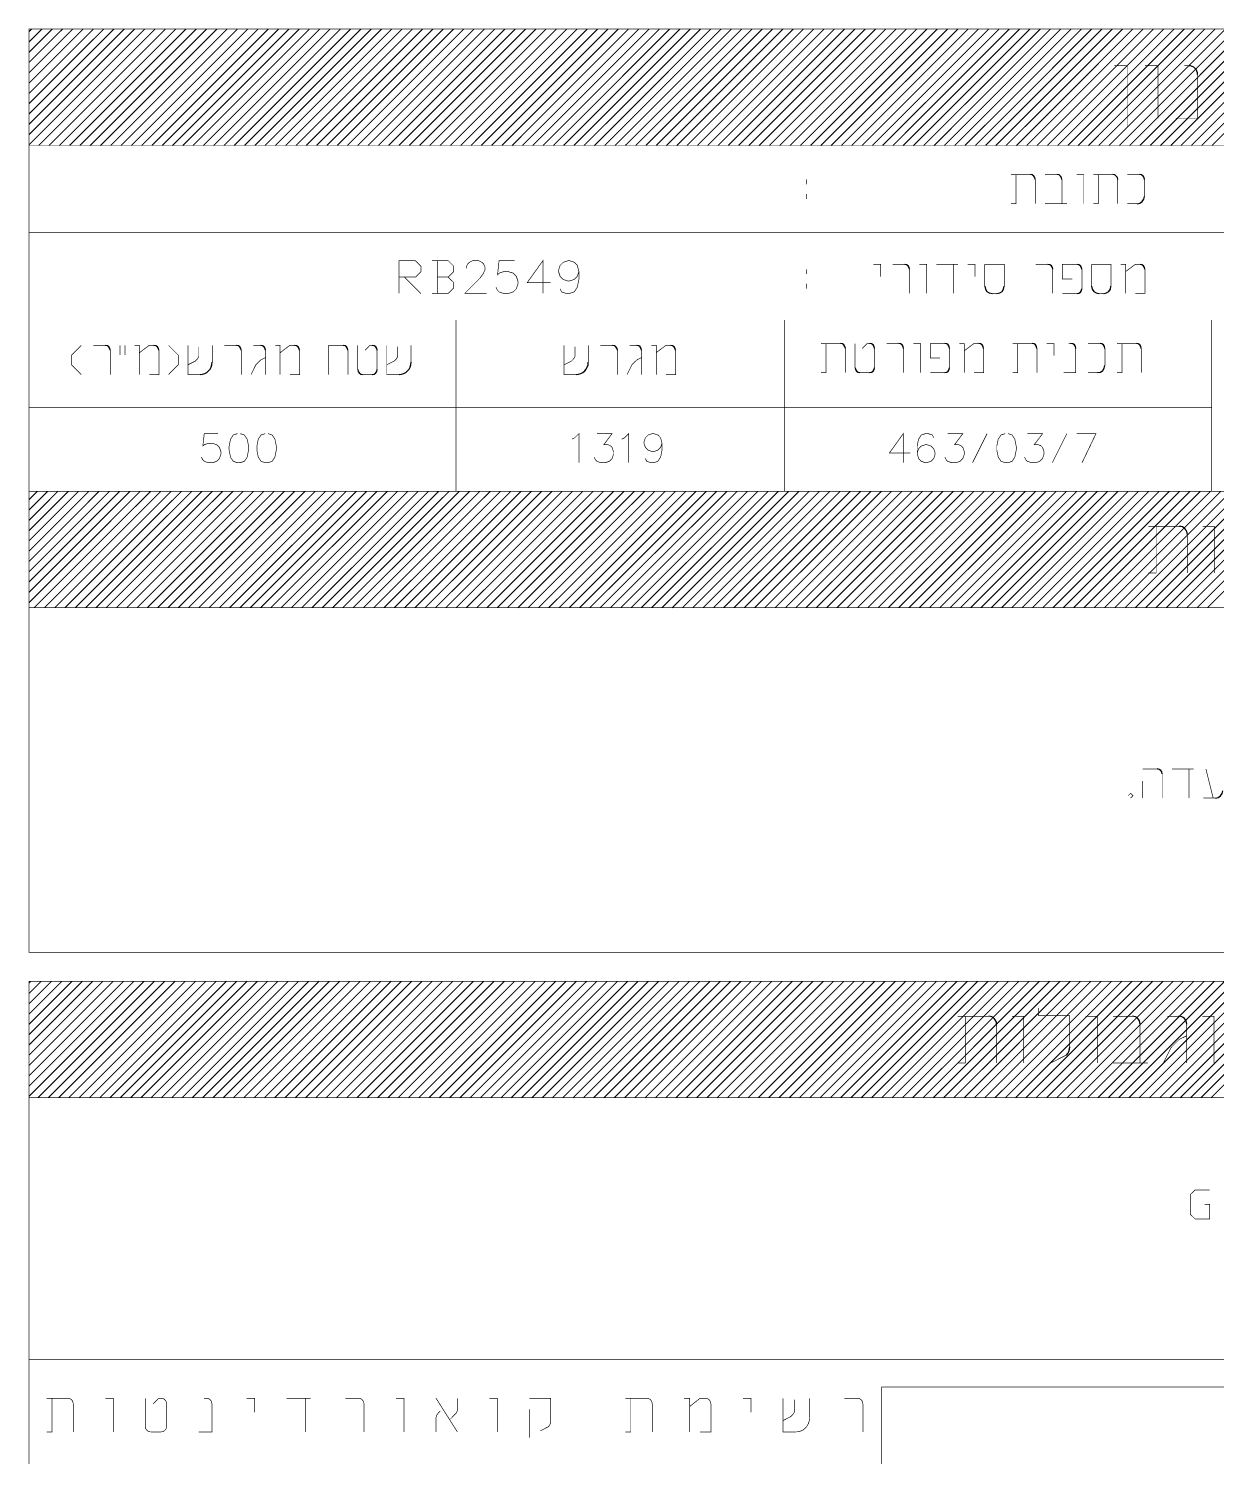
# Model space of a CAD drawing. Extents: x 489 to 720, y 1028 to 1176.
# Drawn here: x 675.02 to 695.45, y 1151.23 to 1175.79 of the extents above; entities that cross this region are included whole.
import ezdxf

# ---------------------------------------------------------------- set-up
doc = ezdxf.new("R2010")
doc.units = 0
doc.header["$MEASUREMENT"] = 0
doc.layers.add('1211', color=7, linetype='Continuous')
doc.layers.add('M1280', color=7, linetype='Continuous')

msp = doc.modelspace()

# ---------------------------------------------------------------- linework, layer by layer
at = {"color": 250, "linetype": 'Continuous', "ltscale": 0.045455, "const_width": 0.0112}
for points in [[(693.691, 1175.154), (693.917, 1175.154), (693.917, 1174.099)], [(694.218, 1175.154), (694.444, 1175.154), (694.444, 1174.251)], [(694.971, 1175.154), (694.896, 1175.154)], [(694.745, 1174.251), (695.122, 1174.251), (695.122, 1175.003)], [(681.388, 1171.235), (681.388, 1171.799), (681.671, 1171.799), (681.766, 1171.705), (681.766, 1171.611), (681.671, 1171.516), (681.388, 1171.516), (681.483, 1171.516), (681.766, 1171.235)], [(681.954, 1171.235), (682.236, 1171.235), (682.33, 1171.329), (682.33, 1171.423), (682.236, 1171.516), (682.047, 1171.516), (682.236, 1171.516), (682.33, 1171.611), (682.33, 1171.705), (682.236, 1171.799), (681.954, 1171.799), (682.047, 1171.799), (682.047, 1171.235)], [(682.545, 1171.665), (682.545, 1171.691), (682.572, 1171.746), (682.6, 1171.772), (682.653, 1171.799), (682.761, 1171.799), (682.815, 1171.772), (682.842, 1171.746), (682.868, 1171.691), (682.868, 1171.638), (682.842, 1171.585), (682.787, 1171.504), (682.519, 1171.235), (682.895, 1171.235)], [(683.379, 1171.799), (683.11, 1171.799), (683.084, 1171.557), (683.11, 1171.585), (683.191, 1171.611), (683.271, 1171.611), (683.353, 1171.585), (683.407, 1171.53), (683.434, 1171.449), (683.434, 1171.396), (683.407, 1171.315), (683.353, 1171.262), (683.271, 1171.235), (683.191, 1171.235), (683.11, 1171.262), (683.084, 1171.288), (683.057, 1171.343)], [(683.863, 1171.235), (683.863, 1171.799), (683.595, 1171.423), (683.999, 1171.423)], [(684.483, 1171.611), (684.455, 1171.53), (684.402, 1171.477), (684.321, 1171.449), (684.294, 1171.449), (684.213, 1171.477), (684.16, 1171.53), (684.133, 1171.611), (684.133, 1171.638), (684.16, 1171.719), (684.213, 1171.772), (684.294, 1171.799), (684.321, 1171.799), (684.402, 1171.772), (684.455, 1171.719), (684.483, 1171.611), (684.483, 1171.477), (684.455, 1171.343), (684.402, 1171.262), (684.321, 1171.235), (684.267, 1171.235), (684.186, 1171.262), (684.16, 1171.315)], [(678.278, 1168.824), (678.04, 1168.824), (678.016, 1168.611), (678.04, 1168.634), (678.111, 1168.657), (678.183, 1168.657), (678.254, 1168.634), (678.302, 1168.587), (678.326, 1168.515), (678.326, 1168.468), (678.302, 1168.396), (678.254, 1168.348), (678.183, 1168.324), (678.111, 1168.324), (678.04, 1168.348), (678.016, 1168.372), (677.992, 1168.42)], [(678.611, 1168.824), (678.54, 1168.801), (678.492, 1168.729), (678.468, 1168.611), (678.468, 1168.539), (678.492, 1168.42), (678.54, 1168.348), (678.611, 1168.324), (678.659, 1168.324), (678.73, 1168.348), (678.778, 1168.42), (678.802, 1168.539), (678.802, 1168.611), (678.778, 1168.729), (678.73, 1168.801), (678.659, 1168.824)], [(679.088, 1168.824), (679.017, 1168.801), (678.969, 1168.729), (678.945, 1168.611), (678.945, 1168.539), (678.969, 1168.42), (679.017, 1168.348), (679.088, 1168.324), (679.136, 1168.324), (679.208, 1168.348), (679.255, 1168.42), (679.279, 1168.539), (679.279, 1168.611), (679.255, 1168.729), (679.208, 1168.801), (679.136, 1168.824)], [(684.363, 1168.729), (684.411, 1168.753), (684.483, 1168.824), (684.483, 1168.324)], [(684.792, 1168.824), (685.054, 1168.824), (684.911, 1168.634), (684.983, 1168.634), (685.03, 1168.611), (685.054, 1168.587), (685.078, 1168.515), (685.078, 1168.468), (685.054, 1168.396), (685.007, 1168.348), (684.935, 1168.324), (684.863, 1168.324), (684.792, 1168.348), (684.768, 1168.372), (684.744, 1168.42)], [(685.221, 1168.729), (685.269, 1168.753), (685.341, 1168.824), (685.341, 1168.324)], [(685.912, 1168.657), (685.888, 1168.587), (685.841, 1168.539), (685.769, 1168.515), (685.745, 1168.515), (685.674, 1168.539), (685.626, 1168.587), (685.602, 1168.657), (685.602, 1168.681), (685.626, 1168.753), (685.674, 1168.801), (685.745, 1168.824), (685.769, 1168.824), (685.841, 1168.801), (685.888, 1168.753), (685.912, 1168.657), (685.912, 1168.539), (685.888, 1168.42), (685.841, 1168.348), (685.769, 1168.324), (685.721, 1168.324), (685.65, 1168.348), (685.626, 1168.396)], [(690.061, 1168.324), (690.061, 1168.824), (689.822, 1168.491), (690.18, 1168.491)], [(690.585, 1168.753), (690.561, 1168.801), (690.49, 1168.824), (690.442, 1168.824), (690.371, 1168.801), (690.324, 1168.729), (690.3, 1168.611), (690.3, 1168.491), (690.324, 1168.396), (690.371, 1168.348), (690.442, 1168.324), (690.466, 1168.324), (690.537, 1168.348), (690.585, 1168.396), (690.609, 1168.468), (690.609, 1168.491), (690.585, 1168.563), (690.537, 1168.611), (690.466, 1168.634), (690.442, 1168.634), (690.371, 1168.611), (690.324, 1168.563), (690.3, 1168.491)], [(690.824, 1168.824), (691.086, 1168.824), (690.943, 1168.634), (691.015, 1168.634), (691.062, 1168.611), (691.086, 1168.587), (691.11, 1168.515), (691.11, 1168.468), (691.086, 1168.396), (691.038, 1168.348), (690.967, 1168.324), (690.895, 1168.324), (690.824, 1168.348), (690.8, 1168.372), (690.776, 1168.42)], [(691.253, 1168.324), (691.503, 1168.824)], [(691.813, 1168.824), (691.742, 1168.801), (691.694, 1168.729), (691.67, 1168.611), (691.67, 1168.539), (691.694, 1168.42), (691.742, 1168.348), (691.813, 1168.324), (691.861, 1168.324), (691.932, 1168.348), (691.979, 1168.42), (692.003, 1168.539), (692.003, 1168.611), (691.979, 1168.729), (691.932, 1168.801), (691.861, 1168.824)], [(692.194, 1168.824), (692.457, 1168.824), (692.313, 1168.634), (692.385, 1168.634), (692.433, 1168.611), (692.457, 1168.587), (692.48, 1168.515), (692.48, 1168.468), (692.457, 1168.396), (692.409, 1168.348), (692.337, 1168.324), (692.266, 1168.324), (692.194, 1168.348), (692.17, 1168.372), (692.146, 1168.42)], [(692.624, 1168.324), (692.874, 1168.824)], [(693.041, 1168.824), (693.375, 1168.824), (693.136, 1168.324)]]:
    msp.add_lwpolyline(points, dxfattribs=at)
at = {"color": 250, "linetype": 'Continuous', "ltscale": 0.045455}
msp.add_arc((694.971, 1175.003), 0.15, 0.0055, 90, dxfattribs=at)
at = {"layer": '1211', "color": 7, "linetype": 'Continuous', "ltscale": 0.045455, "const_width": 0.0112}
for points in [[(675.695, 1152.23), (675.328, 1152.23)], [(675.42, 1152.23), (675.42, 1151.651), (675.328, 1151.651)], [(675.786, 1152.134), (675.786, 1152.14), (675.785, 1152.147), (675.784, 1152.154), (675.782, 1152.16), (675.78, 1152.167), (675.778, 1152.173), (675.775, 1152.179), (675.772, 1152.185), (675.768, 1152.191), (675.764, 1152.196), (675.759, 1152.201), (675.755, 1152.206), (675.75, 1152.21), (675.744, 1152.214), (675.739, 1152.217), (675.733, 1152.22), (675.727, 1152.223), (675.721, 1152.225), (675.715, 1152.227), (675.708, 1152.228), (675.702, 1152.229), (675.695, 1152.229)], [(675.787, 1151.651), (675.787, 1152.134)], [(676.337, 1152.23), (676.475, 1152.23), (676.475, 1151.651)], [(677.026, 1152.23), (677.026, 1151.747)], [(677.301, 1152.23), (677.255, 1152.23), (677.163, 1152.134)], [(677.392, 1152.134), (677.392, 1152.14), (677.391, 1152.147), (677.39, 1152.154), (677.388, 1152.16), (677.386, 1152.167), (677.384, 1152.173), (677.381, 1152.179), (677.377, 1152.185), (677.374, 1152.191), (677.37, 1152.196), (677.365, 1152.201), (677.36, 1152.206), (677.355, 1152.21), (677.35, 1152.214), (677.344, 1152.217), (677.339, 1152.22), (677.333, 1152.223), (677.326, 1152.225), (677.32, 1152.227), (677.314, 1152.228), (677.307, 1152.229), (677.301, 1152.229)], [(677.393, 1151.747), (677.393, 1152.134)], [(677.943, 1151.651), (678.172, 1151.651), (678.172, 1152.134)], [(678.08, 1152.23), (678.035, 1152.23)], [(678.171, 1152.134), (678.171, 1152.14), (678.17, 1152.147), (678.169, 1152.154), (678.168, 1152.16), (678.166, 1152.167), (678.163, 1152.173), (678.16, 1152.179), (678.157, 1152.185), (678.153, 1152.191), (678.149, 1152.196), (678.145, 1152.201), (678.14, 1152.206), (678.135, 1152.21), (678.13, 1152.214), (678.124, 1152.217), (678.118, 1152.22), (678.112, 1152.223), (678.106, 1152.225), (678.1, 1152.227), (678.093, 1152.228), (678.087, 1152.229), (678.08, 1152.229)], [(678.769, 1152.23), (678.907, 1152.23), (678.907, 1151.989)], [(679.457, 1152.23), (679.87, 1152.23)], [(679.778, 1152.23), (679.778, 1151.651)], [(680.695, 1152.23), (680.467, 1152.23)], [(680.786, 1152.134), (680.786, 1152.14), (680.785, 1152.147), (680.784, 1152.154), (680.782, 1152.16), (680.78, 1152.167), (680.778, 1152.173), (680.775, 1152.179), (680.772, 1152.185), (680.768, 1152.191), (680.764, 1152.196), (680.759, 1152.201), (680.755, 1152.206), (680.75, 1152.21), (680.744, 1152.214), (680.739, 1152.217), (680.733, 1152.22), (680.727, 1152.223), (680.721, 1152.225), (680.715, 1152.227), (680.708, 1152.228), (680.702, 1152.229), (680.695, 1152.229)], [(680.787, 1151.651), (680.787, 1152.134)], [(681.338, 1152.23), (681.476, 1152.23), (681.476, 1151.651)], [(682.026, 1152.23), (682.393, 1151.651)], [(682.393, 1152.037), (682.393, 1152.23)], [(682.944, 1152.23), (683.082, 1152.23), (683.082, 1151.651)], [(683.999, 1151.844), (683.999, 1152.23), (683.632, 1152.23)], [(685.651, 1152.23), (685.284, 1152.23)], [(685.376, 1152.23), (685.376, 1151.651), (685.284, 1151.651)], [(685.742, 1152.134), (685.742, 1152.14), (685.741, 1152.147), (685.74, 1152.154), (685.738, 1152.16), (685.736, 1152.167), (685.734, 1152.173), (685.731, 1152.179), (685.727, 1152.185), (685.724, 1152.191), (685.72, 1152.196), (685.715, 1152.201), (685.71, 1152.206), (685.705, 1152.21), (685.7, 1152.214), (685.694, 1152.217), (685.689, 1152.22), (685.683, 1152.223), (685.676, 1152.225), (685.67, 1152.227), (685.664, 1152.228), (685.657, 1152.229), (685.651, 1152.229)], [(685.743, 1151.651), (685.743, 1152.134)], [(686.293, 1152.23), (686.385, 1152.23), (686.385, 1151.651)], [(686.66, 1152.23), (686.568, 1152.23), (686.385, 1152.086)], [(686.568, 1151.651), (686.752, 1151.651), (686.752, 1152.134)], [(686.751, 1152.134), (686.751, 1152.14), (686.75, 1152.147), (686.749, 1152.154), (686.747, 1152.16), (686.745, 1152.167), (686.743, 1152.173), (686.74, 1152.179), (686.736, 1152.185), (686.733, 1152.191), (686.729, 1152.196), (686.724, 1152.201), (686.719, 1152.206), (686.714, 1152.21), (686.709, 1152.214), (686.704, 1152.217), (686.698, 1152.22), (686.692, 1152.223), (686.686, 1152.225), (686.679, 1152.227), (686.673, 1152.228), (686.666, 1152.229), (686.66, 1152.229)], [(687.302, 1152.23), (687.44, 1152.23), (687.44, 1151.989)], [(687.991, 1152.23), (687.991, 1151.651), (688.22, 1151.651)], [(687.991, 1151.844), (688.128, 1151.916), (688.174, 1151.965), (688.196, 1152.013), (688.196, 1152.206)], [(688.45, 1151.893), (688.45, 1152.23)], [(689.275, 1152.23), (689.045, 1152.23)], [(689.366, 1152.134), (689.365, 1152.14), (689.365, 1152.147), (689.364, 1152.154), (689.362, 1152.16), (689.36, 1152.167), (689.357, 1152.173), (689.355, 1152.179), (689.351, 1152.185), (689.348, 1152.191), (689.343, 1152.196), (689.339, 1152.201), (689.334, 1152.206), (689.329, 1152.21), (689.324, 1152.214), (689.318, 1152.217), (689.313, 1152.22), (689.307, 1152.223), (689.3, 1152.225), (689.294, 1152.227), (689.288, 1152.228), (689.281, 1152.229), (689.275, 1152.229)], [(689.367, 1151.651), (689.367, 1152.134)], [(682.026, 1151.893), (682.026, 1151.651)], [(682.054, 1151.96), (682.049, 1151.955), (682.045, 1151.95), (682.041, 1151.944), (682.038, 1151.938), (682.035, 1151.932), (682.033, 1151.926), (682.031, 1151.92), (682.029, 1151.913), (682.028, 1151.906), (682.027, 1151.899), (682.027, 1151.893)], [(682.054, 1151.96), (682.049, 1151.955), (682.045, 1151.95), (682.041, 1151.944), (682.038, 1151.938), (682.035, 1151.932), (682.033, 1151.926), (682.031, 1151.92), (682.029, 1151.913), (682.028, 1151.906), (682.027, 1151.899), (682.027, 1151.893)], [(682.099, 1152.009), (682.053, 1151.961)], [(682.275, 1151.872), (682.367, 1151.969)], [(682.366, 1151.969), (682.371, 1151.974), (682.375, 1151.98), (682.378, 1151.985), (682.382, 1151.991), (682.385, 1151.997), (682.387, 1152.004), (682.389, 1152.01), (682.391, 1152.017), (682.392, 1152.023), (682.393, 1152.03), (682.393, 1152.037)], [(682.366, 1151.969), (682.371, 1151.974), (682.375, 1151.98), (682.378, 1151.985), (682.382, 1151.991), (682.385, 1151.997), (682.387, 1152.004), (682.389, 1152.01), (682.391, 1152.017), (682.392, 1152.023), (682.393, 1152.03), (682.393, 1152.037)], [(683.632, 1151.554), (683.632, 1152.037)], [(683.958, 1151.742), (683.965, 1151.749), (683.971, 1151.757), (683.977, 1151.766), (683.982, 1151.775), (683.986, 1151.784), (683.99, 1151.793), (683.993, 1151.803), (683.995, 1151.813), (683.997, 1151.823), (683.998, 1151.833), (683.999, 1151.844)], [(683.958, 1151.742), (683.965, 1151.749), (683.971, 1151.757), (683.977, 1151.766), (683.982, 1151.775), (683.986, 1151.784), (683.99, 1151.793), (683.993, 1151.803), (683.995, 1151.813), (683.997, 1151.823), (683.998, 1151.833), (683.999, 1151.844)], [(688.22, 1151.652), (688.236, 1151.652), (688.253, 1151.654), (688.269, 1151.657), (688.285, 1151.661), (688.3, 1151.667), (688.315, 1151.673), (688.33, 1151.681), (688.344, 1151.69), (688.357, 1151.7), (688.37, 1151.711), (688.382, 1151.722), (688.393, 1151.735), (688.403, 1151.748), (688.412, 1151.762), (688.421, 1151.777), (688.428, 1151.793), (688.434, 1151.808), (688.439, 1151.825), (688.443, 1151.841), (688.446, 1151.858), (688.448, 1151.875), (688.449, 1151.893)], [(677.026, 1151.747), (677.026, 1151.74), (677.027, 1151.734), (677.028, 1151.727), (677.03, 1151.72), (677.032, 1151.714), (677.034, 1151.708), (677.037, 1151.701), (677.04, 1151.696), (677.044, 1151.69), (677.048, 1151.685), (677.053, 1151.68), (677.057, 1151.675), (677.062, 1151.671), (677.068, 1151.667), (677.073, 1151.663), (677.079, 1151.66), (677.085, 1151.658), (677.091, 1151.656), (677.097, 1151.654), (677.104, 1151.653), (677.11, 1151.652), (677.117, 1151.652)], [(677.117, 1151.651), (677.301, 1151.651)], [(677.301, 1151.652), (677.307, 1151.652), (677.314, 1151.653), (677.32, 1151.654), (677.326, 1151.656), (677.333, 1151.658), (677.339, 1151.66), (677.344, 1151.663), (677.35, 1151.667), (677.355, 1151.671), (677.36, 1151.675), (677.365, 1151.68), (677.37, 1151.685), (677.374, 1151.69), (677.377, 1151.696), (677.381, 1151.701), (677.384, 1151.708), (677.386, 1151.714), (677.388, 1151.72), (677.39, 1151.727), (677.391, 1151.734), (677.392, 1151.74), (677.392, 1151.747)], [(683.821, 1151.669), (683.959, 1151.741)]]:
    msp.add_lwpolyline(points, dxfattribs=at)
at = {"layer": 'M1280', "color": 8, "linetype": 'Continuous', "ltscale": 0.045455, "const_width": 0.0182}
for points in [[(675.028, 1175.74), (675.071, 1175.784)], [(675.028, 1175.563), (675.249, 1175.784)], [(675.028, 1175.386), (675.426, 1175.784)], [(675.028, 1175.21), (675.603, 1175.784)], [(675.028, 1175.032), (675.779, 1175.784)], [(675.028, 1174.855), (675.957, 1175.784)], [(675.028, 1174.678), (676.134, 1175.784)], [(675.028, 1174.502), (676.311, 1175.784)], [(675.028, 1174.324), (676.487, 1175.784)], [(675.028, 1174.147), (676.665, 1175.784)], [(675.028, 1173.97), (676.842, 1175.784)], [(675.028, 1173.794), (677.018, 1175.784)], [(675.193, 1173.781), (677.195, 1175.784)], [(675.37, 1173.781), (677.372, 1175.784)], [(675.547, 1173.781), (677.55, 1175.784)], [(675.724, 1173.781), (677.726, 1175.784)], [(675.901, 1173.781), (677.903, 1175.784)], [(676.078, 1173.781), (678.08, 1175.784)], [(676.255, 1173.781), (678.258, 1175.784)], [(676.432, 1173.781), (678.434, 1175.784)], [(676.609, 1173.781), (678.611, 1175.784)], [(676.786, 1173.781), (678.788, 1175.784)], [(676.963, 1173.781), (678.966, 1175.784)], [(677.14, 1173.781), (679.142, 1175.784)], [(677.317, 1173.781), (679.319, 1175.784)], [(677.494, 1173.781), (679.496, 1175.784)], [(677.671, 1173.781), (679.674, 1175.784)], [(677.847, 1173.781), (679.85, 1175.784)], [(678.025, 1173.781), (680.027, 1175.784)], [(678.202, 1173.781), (680.204, 1175.784)], [(678.379, 1173.781), (680.382, 1175.784)], [(678.555, 1173.781), (680.558, 1175.784)], [(678.733, 1173.781), (680.735, 1175.784)], [(678.91, 1173.781), (680.912, 1175.784)], [(679.086, 1173.781), (681.09, 1175.784)], [(679.263, 1173.781), (681.266, 1175.784)], [(679.441, 1173.781), (681.443, 1175.784)], [(679.618, 1173.781), (681.62, 1175.784)], [(679.794, 1173.781), (681.796, 1175.784)], [(679.971, 1173.781), (681.974, 1175.784)], [(680.149, 1173.781), (682.151, 1175.784)], [(680.326, 1173.781), (682.328, 1175.784)], [(680.502, 1173.781), (682.504, 1175.784)], [(680.679, 1173.781), (682.682, 1175.784)], [(680.857, 1173.781), (682.859, 1175.784)], [(681.034, 1173.781), (683.036, 1175.784)], [(681.21, 1173.781), (683.212, 1175.784)], [(681.387, 1173.781), (683.39, 1175.784)], [(681.565, 1173.781), (683.567, 1175.784)], [(681.742, 1173.781), (683.744, 1175.784)], [(681.918, 1173.781), (683.92, 1175.784)], [(682.095, 1173.781), (684.097, 1175.784)], [(682.272, 1173.781), (684.275, 1175.784)], [(682.45, 1173.781), (684.452, 1175.784)], [(682.626, 1173.781), (684.628, 1175.784)], [(682.803, 1173.781), (684.805, 1175.784)], [(682.98, 1173.781), (684.983, 1175.784)], [(683.158, 1173.781), (685.16, 1175.784)], [(683.334, 1173.781), (685.336, 1175.784)], [(683.511, 1173.781), (685.513, 1175.784)], [(683.688, 1173.781), (685.691, 1175.784)], [(683.865, 1173.781), (685.868, 1175.784)], [(684.042, 1173.781), (686.044, 1175.784)], [(684.219, 1173.781), (686.221, 1175.784)], [(684.396, 1173.781), (686.399, 1175.784)], [(684.572, 1173.781), (686.575, 1175.784)], [(684.75, 1173.781), (686.752, 1175.784)], [(684.927, 1173.781), (686.929, 1175.784)], [(685.104, 1173.781), (687.107, 1175.784)], [(685.28, 1173.781), (687.283, 1175.784)], [(685.458, 1173.781), (687.46, 1175.784)], [(685.635, 1173.781), (687.637, 1175.784)], [(685.812, 1173.781), (687.815, 1175.784)], [(685.988, 1173.781), (687.991, 1175.784)], [(686.166, 1173.781), (688.168, 1175.784)], [(686.343, 1173.781), (688.345, 1175.784)], [(686.52, 1173.781), (688.522, 1175.784)], [(686.696, 1173.781), (688.699, 1175.784)], [(686.874, 1173.781), (688.876, 1175.784)], [(687.051, 1173.781), (689.053, 1175.784)], [(687.228, 1173.781), (689.23, 1175.784)], [(687.404, 1173.781), (689.407, 1175.784)], [(687.582, 1173.781), (689.584, 1175.784)], [(687.759, 1173.781), (689.761, 1175.784)], [(687.936, 1173.781), (689.938, 1175.784)], [(688.112, 1173.781), (690.115, 1175.784)], [(688.29, 1173.781), (690.292, 1175.784)], [(688.467, 1173.781), (690.469, 1175.784)], [(688.643, 1173.781), (690.645, 1175.784)], [(688.82, 1173.781), (690.822, 1175.784)], [(688.997, 1173.781), (691, 1175.784)], [(689.175, 1173.781), (691.177, 1175.784)], [(689.351, 1173.781), (691.353, 1175.784)], [(689.528, 1173.781), (691.53, 1175.784)], [(689.705, 1173.781), (691.708, 1175.784)], [(689.883, 1173.781), (691.885, 1175.784)], [(690.059, 1173.781), (692.061, 1175.784)], [(690.236, 1173.781), (692.238, 1175.784)], [(690.413, 1173.781), (692.416, 1175.784)], [(690.591, 1173.781), (692.593, 1175.784)], [(690.767, 1173.781), (692.769, 1175.784)], [(690.944, 1173.781), (692.946, 1175.784)], [(691.121, 1173.781), (693.124, 1175.784)], [(691.299, 1173.781), (693.301, 1175.784)], [(691.475, 1173.781), (693.477, 1175.784)], [(691.652, 1173.781), (693.654, 1175.784)], [(691.829, 1173.781), (693.832, 1175.784)], [(692.007, 1173.781), (694.009, 1175.784)], [(692.183, 1173.781), (694.185, 1175.784)], [(692.36, 1173.781), (694.362, 1175.784)], [(692.537, 1173.781), (694.54, 1175.784)], [(692.715, 1173.781), (694.717, 1175.784)], [(692.891, 1173.781), (694.893, 1175.784)], [(693.068, 1173.781), (695.07, 1175.784)], [(693.245, 1173.781), (695.247, 1175.784)], [(693.421, 1173.781), (695.424, 1175.784)], [(693.599, 1173.781), (695.601, 1175.784)], [(693.776, 1173.781), (695.778, 1175.784)], [(693.953, 1173.781), (695.955, 1175.784)], [(694.129, 1173.781), (696.132, 1175.784)], [(694.307, 1173.781), (696.309, 1175.784)], [(694.484, 1173.781), (696.486, 1175.784)], [(694.661, 1173.781), (696.663, 1175.784)], [(694.837, 1173.781), (696.84, 1175.784)], [(695.015, 1173.781), (697.017, 1175.784)], [(695.192, 1173.781), (697.194, 1175.784)], [(695.369, 1173.781), (697.371, 1175.784)], [(675.028, 1167.689), (675.169, 1167.83)], [(675.028, 1167.512), (675.346, 1167.83)], [(675.028, 1167.335), (675.522, 1167.83)], [(675.028, 1167.157), (675.7, 1167.83)], [(675.028, 1166.981), (675.877, 1167.83)], [(675.028, 1166.804), (676.054, 1167.83)], [(675.028, 1166.627), (676.23, 1167.83)], [(675.028, 1166.449), (676.408, 1167.83)], [(675.028, 1166.273), (676.585, 1167.83)], [(675.028, 1166.096), (676.762, 1167.83)], [(675.028, 1165.919), (676.938, 1167.83)], [(675.113, 1165.828), (677.116, 1167.83)], [(675.291, 1165.828), (677.293, 1167.83)], [(675.468, 1165.828), (677.47, 1167.83)], [(675.644, 1165.828), (677.646, 1167.83)], [(675.821, 1165.828), (677.824, 1167.83)], [(675.999, 1165.828), (678.001, 1167.83)], [(676.176, 1165.828), (678.178, 1167.83)], [(676.352, 1165.828), (678.354, 1167.83)], [(676.529, 1165.828), (678.532, 1167.83)], [(676.707, 1165.828), (678.709, 1167.83)], [(676.883, 1165.828), (678.885, 1167.83)], [(677.06, 1165.828), (679.062, 1167.83)], [(677.237, 1165.828), (679.24, 1167.83)], [(677.415, 1165.828), (679.417, 1167.83)], [(677.591, 1165.828), (679.593, 1167.83)], [(677.768, 1165.828), (679.77, 1167.83)], [(677.945, 1165.828), (679.947, 1167.83)], [(678.122, 1165.828), (680.125, 1167.83)], [(678.299, 1165.828), (680.301, 1167.83)], [(678.476, 1165.828), (680.478, 1167.83)], [(678.653, 1165.828), (680.655, 1167.83)], [(678.83, 1165.828), (680.833, 1167.83)], [(679.007, 1165.828), (681.009, 1167.83)], [(679.184, 1165.828), (681.186, 1167.83)], [(679.361, 1165.828), (681.363, 1167.83)], [(679.538, 1165.828), (681.541, 1167.83)], [(679.715, 1165.828), (681.717, 1167.83)], [(679.892, 1165.828), (681.894, 1167.83)], [(680.069, 1165.828), (682.071, 1167.83)], [(680.246, 1165.828), (682.249, 1167.83)], [(680.422, 1165.828), (682.425, 1167.83)], [(680.6, 1165.828), (682.602, 1167.83)], [(680.777, 1165.828), (682.779, 1167.83)], [(680.954, 1165.828), (682.957, 1167.83)], [(681.13, 1165.828), (683.133, 1167.83)], [(681.308, 1165.828), (683.31, 1167.83)], [(681.485, 1165.828), (683.487, 1167.83)], [(681.661, 1165.828), (683.663, 1167.83)], [(681.838, 1165.828), (683.841, 1167.83)], [(682.016, 1165.828), (684.018, 1167.83)], [(682.193, 1165.828), (684.195, 1167.83)], [(682.369, 1165.828), (684.371, 1167.83)], [(682.546, 1165.828), (684.549, 1167.83)], [(682.724, 1165.828), (684.726, 1167.83)], [(682.901, 1165.828), (684.903, 1167.83)], [(683.077, 1165.828), (685.079, 1167.83)], [(683.254, 1165.828), (685.257, 1167.83)], [(683.432, 1165.828), (685.434, 1167.83)], [(683.609, 1165.828), (685.611, 1167.83)], [(683.785, 1165.828), (685.787, 1167.83)], [(683.962, 1165.828), (685.965, 1167.83)], [(684.14, 1165.828), (686.142, 1167.83)], [(684.317, 1165.828), (686.319, 1167.83)], [(684.493, 1165.828), (686.495, 1167.83)], [(684.67, 1165.828), (686.672, 1167.83)], [(684.847, 1165.828), (686.85, 1167.83)], [(685.025, 1165.828), (687.027, 1167.83)], [(685.201, 1165.828), (687.203, 1167.83)], [(685.378, 1165.828), (687.38, 1167.83)], [(685.555, 1165.828), (687.558, 1167.83)], [(685.733, 1165.828), (687.735, 1167.83)], [(685.909, 1165.828), (687.911, 1167.83)], [(686.086, 1165.828), (688.088, 1167.83)], [(686.263, 1165.828), (688.266, 1167.83)], [(686.44, 1165.828), (688.442, 1167.83)], [(686.617, 1165.828), (688.619, 1167.83)], [(686.794, 1165.828), (688.796, 1167.83)], [(686.971, 1165.828), (688.974, 1167.83)], [(687.147, 1165.828), (689.15, 1167.83)], [(687.325, 1165.828), (689.327, 1167.83)], [(687.502, 1165.828), (689.504, 1167.83)], [(687.679, 1165.828), (689.682, 1167.83)], [(687.855, 1165.828), (689.858, 1167.83)], [(688.033, 1165.828), (690.035, 1167.83)], [(688.21, 1165.828), (690.212, 1167.83)], [(688.387, 1165.828), (690.39, 1167.83)], [(688.563, 1165.828), (690.566, 1167.83)], [(688.741, 1165.828), (690.743, 1167.83)], [(688.918, 1165.828), (690.92, 1167.83)], [(689.095, 1165.828), (691.097, 1167.83)], [(689.271, 1165.828), (691.274, 1167.83)], [(689.449, 1165.828), (691.451, 1167.83)], [(689.626, 1165.828), (691.628, 1167.83)], [(689.803, 1165.828), (691.805, 1167.83)], [(689.979, 1165.828), (691.982, 1167.83)], [(690.157, 1165.828), (692.159, 1167.83)], [(690.334, 1165.828), (692.336, 1167.83)], [(690.511, 1165.828), (692.513, 1167.83)], [(690.687, 1165.828), (692.69, 1167.83)], [(690.865, 1165.828), (692.867, 1167.83)], [(691.042, 1165.828), (693.044, 1167.83)], [(691.218, 1165.828), (693.22, 1167.83)], [(691.395, 1165.828), (693.397, 1167.83)], [(691.572, 1165.828), (693.575, 1167.83)], [(691.75, 1165.828), (693.752, 1167.83)], [(691.926, 1165.828), (693.928, 1167.83)], [(692.103, 1165.828), (694.105, 1167.83)], [(692.28, 1165.828), (694.283, 1167.83)], [(692.458, 1165.828), (694.46, 1167.83)], [(692.634, 1165.828), (694.636, 1167.83)], [(692.811, 1165.828), (694.813, 1167.83)], [(692.988, 1165.828), (694.991, 1167.83)], [(693.166, 1165.828), (695.168, 1167.83)], [(693.342, 1165.828), (695.344, 1167.83)], [(693.519, 1165.828), (695.521, 1167.83)], [(693.696, 1165.828), (695.699, 1167.83)], [(693.874, 1165.828), (695.876, 1167.83)], [(694.05, 1165.828), (696.052, 1167.83)], [(694.227, 1165.828), (696.229, 1167.83)], [(694.404, 1165.828), (696.407, 1167.83)], [(694.582, 1165.828), (696.584, 1167.83)], [(694.758, 1165.828), (696.76, 1167.83)], [(694.935, 1165.828), (696.937, 1167.83)], [(695.112, 1165.828), (697.115, 1167.83)], [(695.29, 1165.828), (697.292, 1167.83)], [(675.028, 1159.371), (675.058, 1159.402)], [(675.028, 1159.194), (675.235, 1159.402)], [(675.028, 1159.016), (675.412, 1159.402)], [(675.028, 1158.84), (675.59, 1159.402)], [(675.028, 1158.663), (675.766, 1159.402)], [(675.028, 1158.486), (675.943, 1159.402)], [(675.028, 1158.309), (676.12, 1159.402)], [(675.028, 1158.132), (676.297, 1159.402)], [(675.028, 1157.955), (676.474, 1159.402)], [(675.028, 1157.778), (676.651, 1159.402)], [(675.028, 1157.601), (676.828, 1159.402)], [(675.028, 1157.424), (677.005, 1159.402)], [(675.179, 1157.399), (677.182, 1159.402)], [(675.357, 1157.399), (677.359, 1159.402)], [(675.534, 1157.399), (677.536, 1159.402)], [(675.711, 1157.399), (677.713, 1159.402)], [(675.887, 1157.399), (677.89, 1159.402)], [(676.065, 1157.399), (678.067, 1159.402)], [(676.242, 1157.399), (678.244, 1159.402)], [(676.419, 1157.399), (678.421, 1159.402)], [(676.595, 1157.399), (678.597, 1159.402)], [(676.772, 1157.399), (678.775, 1159.402)], [(676.95, 1157.399), (678.952, 1159.402)], [(677.126, 1157.399), (679.129, 1159.402)], [(677.303, 1157.399), (679.305, 1159.402)], [(677.48, 1157.399), (679.483, 1159.402)], [(677.658, 1157.399), (679.66, 1159.402)], [(677.834, 1157.399), (679.836, 1159.402)], [(678.011, 1157.399), (680.013, 1159.402)], [(678.188, 1157.399), (680.191, 1159.402)], [(678.366, 1157.399), (680.368, 1159.402)], [(678.542, 1157.399), (680.544, 1159.402)], [(678.719, 1157.399), (680.721, 1159.402)], [(678.896, 1157.399), (680.899, 1159.402)], [(679.074, 1157.399), (681.076, 1159.402)], [(679.25, 1157.399), (681.252, 1159.402)], [(679.427, 1157.399), (681.429, 1159.402)], [(679.604, 1157.399), (681.607, 1159.402)], [(679.782, 1157.399), (681.784, 1159.402)], [(679.958, 1157.399), (681.96, 1159.402)], [(680.135, 1157.399), (682.137, 1159.402)], [(680.312, 1157.399), (682.315, 1159.402)], [(680.49, 1157.399), (682.492, 1159.402)], [(680.666, 1157.399), (682.668, 1159.402)], [(680.843, 1157.399), (682.845, 1159.402)], [(681.02, 1157.399), (683.022, 1159.402)], [(681.197, 1157.399), (683.2, 1159.402)], [(681.374, 1157.399), (683.376, 1159.402)], [(681.551, 1157.399), (683.553, 1159.402)], [(681.728, 1157.399), (683.73, 1159.402)], [(681.904, 1157.399), (683.908, 1159.402)], [(682.082, 1157.399), (684.084, 1159.402)], [(682.259, 1157.399), (684.261, 1159.402)], [(682.436, 1157.399), (684.438, 1159.402)], [(682.612, 1157.399), (684.615, 1159.402)], [(682.79, 1157.399), (684.792, 1159.402)], [(682.967, 1157.399), (684.969, 1159.402)], [(683.144, 1157.399), (685.146, 1159.402)], [(683.32, 1157.399), (685.322, 1159.402)], [(683.497, 1157.399), (685.5, 1159.402)], [(683.675, 1157.399), (685.677, 1159.402)], [(683.852, 1157.399), (685.854, 1159.402)], [(684.028, 1157.399), (686.03, 1159.402)], [(684.205, 1157.399), (686.208, 1159.402)], [(684.383, 1157.399), (686.385, 1159.402)], [(684.56, 1157.399), (686.562, 1159.402)], [(684.736, 1157.399), (686.738, 1159.402)], [(684.913, 1157.399), (686.916, 1159.402)], [(685.091, 1157.399), (687.093, 1159.402)], [(685.268, 1157.399), (687.27, 1159.402)], [(685.444, 1157.399), (687.446, 1159.402)], [(685.621, 1157.399), (687.624, 1159.402)], [(685.799, 1157.399), (687.801, 1159.402)], [(685.976, 1157.399), (687.978, 1159.402)], [(686.152, 1157.399), (688.154, 1159.402)], [(686.329, 1157.399), (688.332, 1159.402)], [(686.507, 1157.399), (688.509, 1159.402)], [(686.683, 1157.399), (688.686, 1159.402)], [(686.86, 1157.399), (688.862, 1159.402)], [(687.037, 1157.399), (689.04, 1159.402)], [(687.215, 1157.399), (689.217, 1159.402)], [(687.391, 1157.399), (689.393, 1159.402)], [(687.568, 1157.399), (689.57, 1159.402)], [(687.745, 1157.399), (689.747, 1159.402)], [(687.922, 1157.399), (689.925, 1159.402)], [(688.099, 1157.399), (690.101, 1159.402)], [(688.276, 1157.399), (690.278, 1159.402)], [(688.453, 1157.399), (690.455, 1159.402)], [(688.63, 1157.399), (690.633, 1159.402)], [(688.807, 1157.399), (690.809, 1159.402)], [(688.984, 1157.399), (690.986, 1159.402)], [(689.161, 1157.399), (691.163, 1159.402)], [(689.338, 1157.399), (691.341, 1159.402)], [(689.515, 1157.399), (691.517, 1159.402)], [(689.692, 1157.399), (691.694, 1159.402)], [(689.869, 1157.399), (691.871, 1159.402)], [(690.046, 1157.399), (692.049, 1159.402)], [(690.222, 1157.399), (692.225, 1159.402)], [(690.4, 1157.399), (692.402, 1159.402)], [(690.577, 1157.399), (692.579, 1159.402)], [(690.754, 1157.399), (692.757, 1159.402)], [(690.93, 1157.399), (692.933, 1159.402)], [(691.108, 1157.399), (693.11, 1159.402)], [(691.285, 1157.399), (693.287, 1159.402)], [(691.461, 1157.399), (693.463, 1159.402)], [(691.638, 1157.399), (693.641, 1159.402)], [(691.816, 1157.399), (693.818, 1159.402)], [(691.993, 1157.399), (693.995, 1159.402)], [(692.169, 1157.399), (694.171, 1159.402)], [(692.346, 1157.399), (694.349, 1159.402)], [(692.524, 1157.399), (694.526, 1159.402)], [(692.701, 1157.399), (694.703, 1159.402)], [(692.877, 1157.399), (694.879, 1159.402)], [(693.054, 1157.399), (695.057, 1159.402)], [(693.232, 1157.399), (695.234, 1159.402)], [(693.409, 1157.399), (695.411, 1159.402)], [(693.585, 1157.399), (695.587, 1159.402)], [(693.762, 1157.399), (695.765, 1159.402)], [(693.94, 1157.399), (695.942, 1159.402)], [(694.117, 1157.399), (696.119, 1159.402)], [(694.293, 1157.399), (696.295, 1159.402)], [(694.47, 1157.399), (696.472, 1159.402)], [(694.647, 1157.399), (696.65, 1159.402)], [(694.825, 1157.399), (696.827, 1159.402)], [(695.001, 1157.399), (697.003, 1159.402)], [(695.178, 1157.399), (697.18, 1159.402)], [(695.355, 1157.399), (697.358, 1159.402)]]:
    msp.add_lwpolyline(points, dxfattribs=at)
at = {"layer": 'M1280', "color": 7, "linetype": 'Continuous', "ltscale": 0.045455, "const_width": 0.0112}
for points in [[(720.219, 1173.781), (675.028, 1173.781), (675.028, 1175.784), (720.219, 1175.784)], [(720.219, 1172.28), (720.219, 1173.781), (675.028, 1173.781), (675.028, 1172.28)], [(688.396, 1173.197), (688.396, 1173.113)], [(692.247, 1173.28), (691.913, 1173.28)], [(691.997, 1173.28), (691.997, 1172.78), (691.913, 1172.78)], [(692.33, 1172.78), (692.33, 1173.197)], [(692.707, 1173.28), (692.497, 1173.28)], [(692.79, 1172.78), (692.79, 1173.197)], [(693.04, 1173.28), (693.166, 1173.28), (693.166, 1172.78)], [(693.666, 1173.28), (693.332, 1173.28)], [(693.416, 1173.28), (693.416, 1172.78), (693.332, 1172.78)], [(693.75, 1172.78), (693.75, 1173.197)], [(694.125, 1173.28), (693.916, 1173.28)], [(694.208, 1172.905), (694.208, 1173.197)], [(688.396, 1172.946), (688.396, 1172.863)], [(692.497, 1172.78), (692.874, 1172.78)], [(693.916, 1172.78), (694.083, 1172.78)], [(720.219, 1170.778), (720.219, 1172.28), (675.028, 1172.28), (675.028, 1170.778)], [(689.545, 1171.735), (689.67, 1171.735), (689.67, 1171.527)], [(690.087, 1171.735), (689.878, 1171.735)], [(690.337, 1171.735), (690.462, 1171.735), (690.462, 1171.235)], [(690.629, 1171.735), (691.004, 1171.735)], [(690.921, 1171.735), (690.921, 1171.235)], [(691.171, 1171.735), (691.296, 1171.735), (691.296, 1171.527)], [(691.463, 1171.735), (691.463, 1171.36)], [(691.797, 1171.36), (691.797, 1171.735), (691.463, 1171.735)], [(692.549, 1171.735), (692.34, 1171.735)], [(693.049, 1171.735), (692.799, 1171.735), (692.799, 1171.485), (692.966, 1171.485)], [(693.299, 1171.735), (693.299, 1171.36)], [(693.633, 1171.36), (693.633, 1171.735), (693.299, 1171.735)], [(693.8, 1171.735), (693.883, 1171.735), (693.883, 1171.235)], [(694.134, 1171.735), (694.05, 1171.735), (693.883, 1171.61)], [(688.396, 1171.652), (688.396, 1171.569)], [(690.17, 1171.235), (690.17, 1171.652)], [(692.632, 1171.235), (692.632, 1171.652)], [(693.133, 1171.318), (693.133, 1171.652)], [(694.05, 1171.235), (694.217, 1171.235), (694.217, 1171.652)], [(688.396, 1171.402), (688.396, 1171.318)], [(691.588, 1171.235), (691.672, 1171.235)], [(692.799, 1171.235), (693.049, 1171.235)], [(693.424, 1171.235), (693.508, 1171.235)], [(675.028, 1169.277), (675.028, 1170.971)], [(682.371, 1169.277), (682.371, 1170.778)], [(688.02, 1169.277), (688.02, 1170.778)], [(695.363, 1169.277), (695.363, 1170.778)], [(695.363, 1169.277), (695.363, 1170.778)], [(675.925, 1170.343), (675.758, 1170.176), (675.758, 1170.009), (675.925, 1169.841)], [(676.342, 1170.343), (676.134, 1170.343)], [(676.425, 1169.841), (676.425, 1170.259)], [(676.592, 1170.176), (676.592, 1170.343)], [(676.676, 1170.343), (676.676, 1170.176)], [(676.843, 1170.343), (676.926, 1170.343), (676.926, 1169.841)], [(677.176, 1170.343), (677.093, 1170.343), (676.926, 1170.216)], [(677.093, 1169.841), (677.26, 1169.841), (677.26, 1170.259)], [(677.426, 1170.343), (677.593, 1170.176), (677.593, 1170.009), (677.426, 1169.841)], [(677.76, 1170.343), (677.76, 1169.841), (677.969, 1169.841)], [(677.76, 1170.009), (677.885, 1170.071), (677.927, 1170.113), (677.947, 1170.154), (677.947, 1170.321)], [(678.177, 1170.051), (678.177, 1170.343)], [(678.594, 1170.343), (678.386, 1170.343)], [(678.678, 1169.841), (678.678, 1170.259)], [(679.011, 1170.343), (678.886, 1170.343)], [(679.095, 1169.841), (679.095, 1170.259)], [(679.262, 1170.343), (679.345, 1170.343), (679.345, 1169.841)], [(679.595, 1170.343), (679.512, 1170.343), (679.345, 1170.216)], [(679.512, 1169.841), (679.679, 1169.841), (679.679, 1170.259)], [(680.429, 1170.343), (680.179, 1170.343), (680.179, 1169.841)], [(680.513, 1169.841), (680.513, 1170.259)], [(680.68, 1170.343), (680.68, 1169.926)], [(680.93, 1170.343), (680.888, 1170.343), (680.805, 1170.259)], [(681.013, 1169.926), (681.013, 1170.259)], [(681.18, 1170.343), (681.18, 1169.841), (681.39, 1169.841)], [(681.18, 1170.009), (681.305, 1170.071), (681.347, 1170.113), (681.368, 1170.154), (681.368, 1170.321)], [(681.597, 1170.051), (681.597, 1170.343)], [(684.228, 1170.343), (684.228, 1169.841), (684.436, 1169.841)], [(684.228, 1170.009), (684.353, 1170.071), (684.394, 1170.113), (684.416, 1170.154), (684.416, 1170.321)], [(684.645, 1170.051), (684.645, 1170.343)], [(685.062, 1170.343), (684.853, 1170.343)], [(685.145, 1169.841), (685.145, 1170.259)], [(685.479, 1170.343), (685.354, 1170.343)], [(685.562, 1169.841), (685.562, 1170.259)], [(685.729, 1170.343), (685.812, 1170.343), (685.812, 1169.841)], [(686.063, 1170.343), (685.979, 1170.343), (685.812, 1170.216)], [(685.979, 1169.841), (686.146, 1169.841), (686.146, 1170.259)], [(688.982, 1170.374), (688.647, 1170.374)], [(688.732, 1170.374), (688.732, 1169.874), (688.647, 1169.874)], [(689.065, 1169.874), (689.065, 1170.291)], [(689.232, 1170.374), (689.232, 1169.957)], [(689.482, 1170.374), (689.441, 1170.374), (689.357, 1170.291)], [(689.566, 1169.957), (689.566, 1170.291)], [(689.983, 1170.374), (689.774, 1170.374)], [(690.066, 1169.874), (690.066, 1170.291)], [(690.233, 1170.374), (690.358, 1170.374), (690.358, 1169.874)], [(690.775, 1170.374), (690.525, 1170.374), (690.525, 1170.124), (690.692, 1170.124)], [(690.859, 1169.957), (690.859, 1170.291)], [(691.026, 1170.374), (691.109, 1170.374), (691.109, 1169.874)], [(691.359, 1170.374), (691.276, 1170.374), (691.109, 1170.249)], [(691.276, 1169.874), (691.443, 1169.874), (691.443, 1170.291)], [(692.277, 1170.374), (691.943, 1170.374)], [(692.027, 1170.374), (692.027, 1169.874), (691.943, 1169.874)], [(692.36, 1169.874), (692.36, 1170.291)], [(692.527, 1170.374), (692.652, 1170.374), (692.652, 1170.166)], [(692.819, 1169.874), (693.028, 1169.874), (693.028, 1170.291)], [(692.944, 1170.374), (692.903, 1170.374)], [(693.445, 1170.374), (693.236, 1170.374)], [(693.528, 1169.999), (693.528, 1170.291)], [(694.07, 1170.374), (693.737, 1170.374)], [(693.82, 1170.374), (693.82, 1169.874), (693.737, 1169.874)], [(694.154, 1169.874), (694.154, 1170.291)], [(678.845, 1169.841), (678.928, 1170.009), (679.011, 1170.091), (679.095, 1170.134)], [(685.312, 1169.841), (685.395, 1170.009), (685.479, 1170.091), (685.562, 1170.134)], [(680.763, 1169.841), (680.93, 1169.841)], [(689.316, 1169.874), (689.482, 1169.874)], [(690.525, 1169.874), (690.775, 1169.874)], [(693.236, 1169.874), (693.403, 1169.874)], [(675.028, 1167.83), (675.028, 1169.277), (682.385, 1169.277), (688.034, 1169.277), (695.363, 1169.277), (695.363, 1167.83)], [(675.028, 1169.277), (682.371, 1169.277), (688.02, 1169.277), (695.363, 1169.277)], [(682.371, 1169.277), (682.371, 1167.83)], [(688.02, 1169.277), (688.02, 1167.83)], [(720.219, 1165.828), (675.028, 1165.828), (675.028, 1167.83), (720.219, 1167.83)], [(720.219, 1167.83), (720.219, 1159.902), (675.028, 1159.902), (675.028, 1165.828)], [(675.028, 1167.83), (682.371, 1167.83), (688.02, 1167.83), (695.363, 1167.83)], [(694.811, 1167.229), (694.277, 1167.229)], [(694.41, 1167.229), (694.41, 1166.429), (694.277, 1166.429)], [(694.944, 1166.429), (694.944, 1167.096)], [(695.211, 1167.229), (695.411, 1167.229), (695.411, 1166.429)], [(694.429, 1163.055), (694.179, 1163.055)], [(694.513, 1162.555), (694.513, 1162.972)], [(694.68, 1163.055), (695.055, 1163.055)], [(694.972, 1163.055), (694.972, 1162.555)], [(695.265, 1163.055), (695.39, 1162.555)], [(693.929, 1162.596), (693.971, 1162.638), (694.012, 1162.596), (693.971, 1162.555)], [(694.179, 1162.555), (694.179, 1162.847)], [(695.222, 1162.555), (695.43, 1162.555)], [(715.074, 1157.399), (675.028, 1157.399), (675.028, 1159.402), (715.074, 1159.402)], [(675.028, 1159.402), (720.221, 1159.402), (720.221, 1157.399), (675.028, 1157.399)], [(692.925, 1158.274), (692.925, 1158.809), (692.391, 1158.809), (692.391, 1158.943)], [(691.532, 1158.801), (690.997, 1158.801)], [(691.13, 1158.801), (691.13, 1157.999), (690.997, 1157.999)], [(691.932, 1158.801), (692.132, 1158.801), (692.132, 1157.999)], [(693.2, 1158.801), (693.4, 1158.801), (693.4, 1157.999)], [(694.001, 1158.801), (693.667, 1158.801)], [(694.802, 1158.801), (694.601, 1158.801)], [(695.202, 1158.801), (695.402, 1158.801), (695.402, 1157.999)], [(691.665, 1157.999), (691.665, 1158.668)], [(694.134, 1157.999), (694.134, 1158.668)], [(694.535, 1157.999), (694.668, 1158.266), (694.802, 1158.401), (694.935, 1158.466)], [(694.935, 1157.999), (694.935, 1158.668)], [(692.599, 1157.999), (692.866, 1158.134)], [(693.667, 1157.999), (694.268, 1157.999)], [(720.221, 1120.515), (675.028, 1120.515), (675.028, 1157.399), (720.221, 1157.399)], [(720.221, 1157.399), (720.221, 1152.894), (675.028, 1152.894), (675.028, 1157.399)], [(695.246, 1155.565), (695.329, 1155.565), (695.329, 1155.315), (695.079, 1155.315), (694.995, 1155.398), (694.995, 1155.732), (695.079, 1155.815), (695.329, 1155.815)], [(689.687, 1150.923), (689.687, 1152.424), (719.721, 1152.424), (719.721, 1150.923)]]:
    msp.add_lwpolyline(points, dxfattribs=at)
at = {"layer": 'M1280', "color": 7, "linetype": 'Continuous', "ltscale": 0.045455}
for centre, radius, start, end in [((692.247, 1173.197), 0.083, 0.0055, 90), ((692.707, 1173.197), 0.083, 0.0055, 90), ((693.666, 1173.197), 0.083, 0.0055, 90), ((694.125, 1173.197), 0.083, 0.0055, 90), ((694.083, 1172.905), 0.125, 270, 360), ((690.087, 1171.652), 0.083, 0.0055, 90), ((692.549, 1171.652), 0.083, 0.0055, 90), ((693.049, 1171.652), 0.083, 0.0055, 90), ((694.134, 1171.652), 0.083, 0.0055, 90), ((691.588, 1171.36), 0.125, 180, 270), ((691.672, 1171.36), 0.125, 270, 360), ((693.049, 1171.318), 0.083, 270, 360), ((693.424, 1171.36), 0.125, 180, 270), ((693.508, 1171.36), 0.125, 270, 360), ((676.342, 1170.259), 0.083, 0.0055, 90), ((677.176, 1170.259), 0.083, 0.0055, 90), ((678.594, 1170.259), 0.083, 0.0055, 90), ((679.011, 1170.259), 0.083, 0.0055, 90), ((679.595, 1170.259), 0.083, 0.0055, 90), ((680.429, 1170.259), 0.083, 0.0055, 90), ((680.93, 1170.259), 0.083, 0.0055, 90), ((685.062, 1170.259), 0.083, 0.0055, 90), ((685.479, 1170.259), 0.083, 0.0055, 90), ((686.063, 1170.259), 0.083, 0.0055, 90), ((688.982, 1170.291), 0.083, 0.0055, 90), ((689.482, 1170.291), 0.083, 0.0055, 90), ((689.983, 1170.291), 0.083, 0.0055, 90), ((690.775, 1170.291), 0.083, 0.0055, 90), ((691.359, 1170.291), 0.083, 0.0055, 90), ((692.277, 1170.291), 0.083, 0.0055, 90), ((692.944, 1170.291), 0.083, 0.0055, 90), ((693.445, 1170.291), 0.083, 0.0055, 90), ((694.07, 1170.291), 0.083, 0.0055, 90), ((677.969, 1170.051), 0.208, 270, 360), ((681.39, 1170.051), 0.208, 270, 360), ((684.436, 1170.051), 0.208, 270, 360), ((693.403, 1169.999), 0.125, 270, 360), ((680.763, 1169.926), 0.083, 180, 270), ((680.93, 1169.926), 0.083, 270, 360), ((689.316, 1169.957), 0.083, 180, 270), ((689.482, 1169.957), 0.083, 270, 360), ((690.775, 1169.957), 0.083, 270, 360), ((694.811, 1167.096), 0.133, 0.0055, 90), ((694.429, 1162.972), 0.083, 0.0055, 90), ((695.43, 1162.68), 0.125, 270, 360), ((691.532, 1158.668), 0.133, 0.0055, 90), ((694.001, 1158.668), 0.133, 0.0055, 90), ((694.802, 1158.668), 0.133, 0.0055, 90), ((692.725, 1158.274), 0.2, 315.0055, 360.0055)]:
    msp.add_arc(centre, radius, start, end, dxfattribs=at)

doc.saveas('drawing.dxf')
